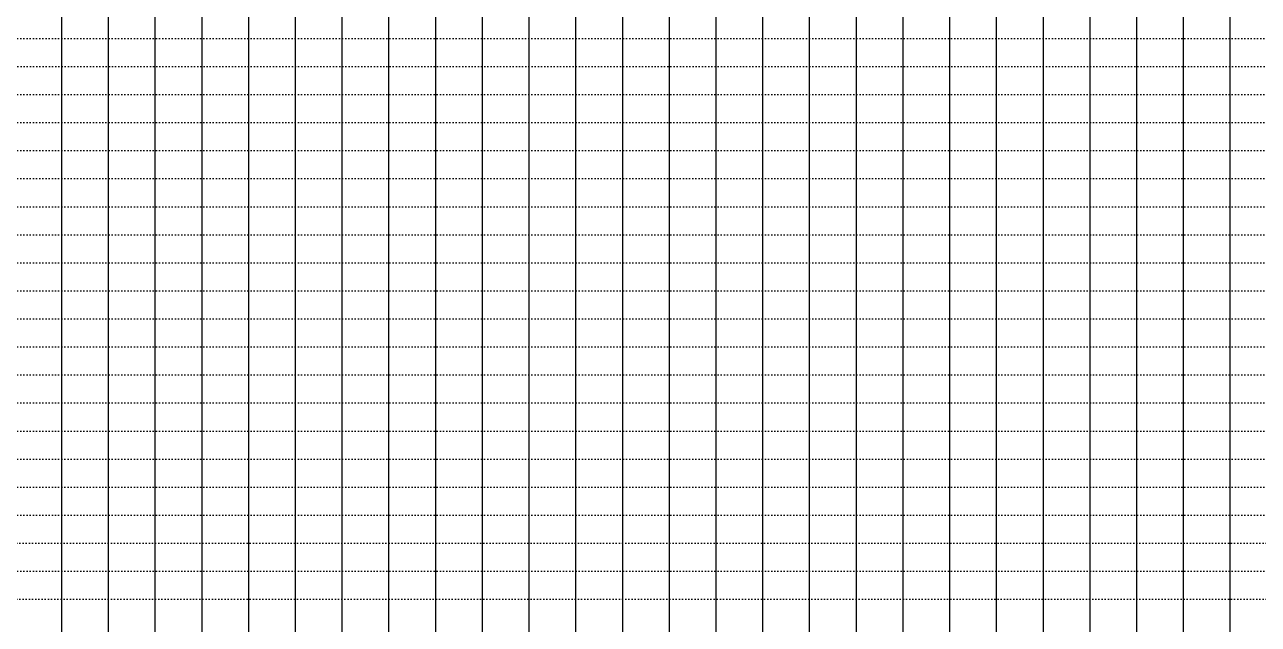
# Model space of a CAD drawing. Header units: millimetres. Extents: x -1499 to 6658, y -12483 to -6008.
# Drawn here: x 3580 to 4108, y -7117 to -6860 of the extents above; entities that cross this region are included whole.
import ezdxf

# ---------------------------------------------------------------- set-up
doc = ezdxf.new("R2010")
doc.units = ezdxf.units.MM
doc.linetypes.add('A-DOTLN01H', pattern=[0.125, 0, -0.125])
doc.layers.add('CR-GRID', color=56, linetype='A-DOTLN01H')
doc.layers.add('수직그리드', color=1, linetype='Continuous')

msp = doc.modelspace()

# ---------------------------------------------------------------- linework, layer by layer
at = {"layer": 'CR-GRID', "linetype": 'A-DOTLN01H', "ltscale": 10}
for p, q in [((236.16, -6866.06), (5428.77, -6866.06)), ((236.16, -6890.06), (5427.83, -6890.06)), ((236.16, -6902.06), (5428.77, -6902.06)), ((236.16, -6914.06), (5427.83, -6914.06)), ((236.16, -6926.06), (5428.77, -6926.06)), ((236.16, -6950.06), (5428.77, -6950.06)), ((236.16, -6962.06), (5428.77, -6962.06)), ((236.16, -6974.06), (5428.77, -6974.06)), ((236.16, -6986.06), (5428.77, -6986.06)), ((236.16, -6998.06), (5428.77, -6998.06)), ((236.16, -7010.06), (5428.77, -7010.06)), ((236.16, -7022.06), (5427.83, -7022.06)), ((236.16, -7034.06), (5427.83, -7034.06)), ((236.16, -7046.06), (5427.83, -7046.06)), ((236.16, -7058.06), (5427.83, -7058.06)), ((236.16, -7070.06), (5427.83, -7070.06)), ((696.16, -7082.06), (5427.83, -7082.06)), ((236.16, -7094.06), (5416.16, -7094.06)), ((696.16, -7106.06), (5416.16, -7106.06))]:
    msp.add_line(p, q, dxfattribs=at)
at = {"layer": 'CR-GRID', "color": 6, "linetype": 'A-DOTLN01H', "ltscale": 10}
for p, q in [((237.6, -6878.13), (5430.21, -6878.13)), ((236.16, -6938.06), (5428.77, -6938.06))]:
    msp.add_line(p, q, dxfattribs=at)
at = {"layer": '수직그리드'}
for p, q in [((3996.16, -6347.48), (3996.16, -7598.06)), ((3976.16, -6370.61), (3976.16, -7598.06)), ((4016.16, -6375.04), (4016.16, -7598.06)), ((4096.16, -6381.06), (4096.16, -7598.06)), ((4076.16, -6388.79), (4076.16, -7598.06)), ((4036.16, -6402.2), (4036.16, -7598.06)), ((3956.16, -6405.11), (3956.16, -7598.06)), ((4056.16, -6403.93), (4056.16, -7598.06)), ((3856.16, -6434.42), (3856.16, -7598.06)), ((3876.16, -6439.7), (3876.16, -7598.06)), ((3936.16, -6471.5), (3936.16, -7598.06)), ((3896.16, -6487.04), (3896.16, -7598.06)), ((3816.16, -6492.14), (3816.16, -7598.06)), ((3796.16, -6496.7), (3796.16, -7598.06)), ((3836.16, -6500.54), (3836.16, -7598.06)), ((3916.16, -6513.68), (3916.16, -7598.06)), ((3776.16, -6540.08), (3776.16, -7598.06)), ((3716.16, -6574.4), (3716.16, -7598.06)), ((3736.16, -6583.7), (3736.16, -7598.06)), ((3756.16, -6586.76), (3756.16, -7598.06)), ((3596.16, -6599.24), (3596.16, -7598.06)), ((3676.16, -6601.52), (3676.16, -7598.06)), ((3696.16, -6607.22), (3696.16, -7598.06)), ((3616.16, -6618.98), (3616.16, -7598.06)), ((3636.16, -6667.04), (3636.16, -7598.06)), ((3656.16, -6721.28), (3656.16, -7598.06))]:
    msp.add_line(p, q, dxfattribs=at)

doc.saveas('drawing.dxf')
